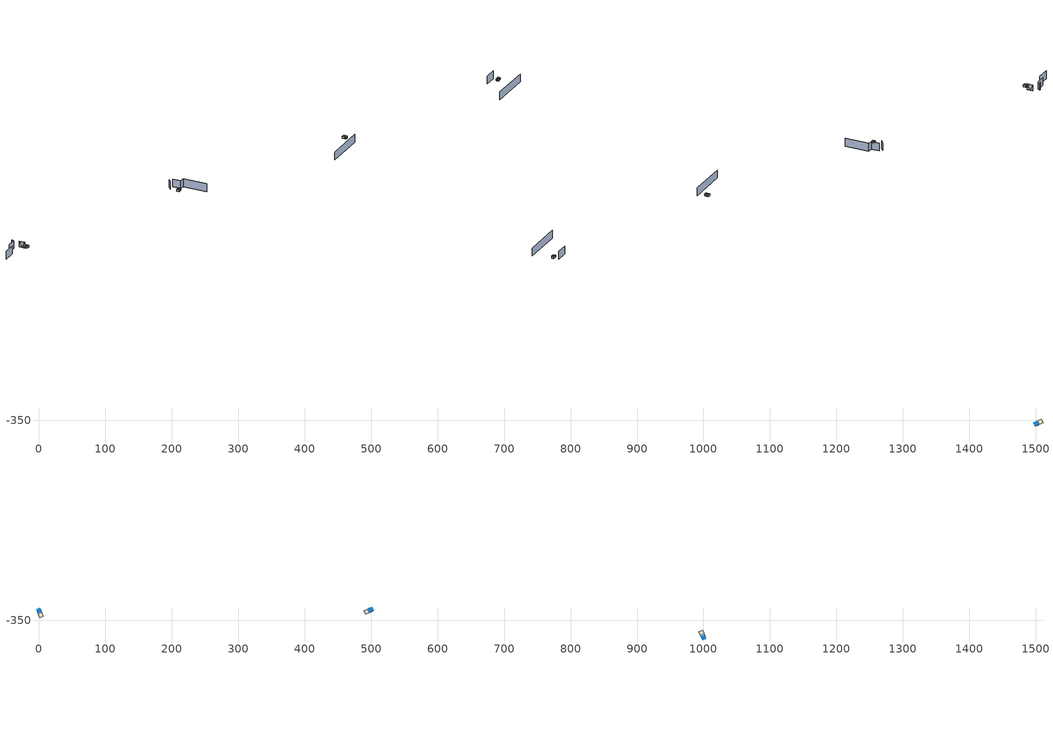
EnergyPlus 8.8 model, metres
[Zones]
3Perim
 floor adiabatic (115mmSandLimeBrick): 1498.91,-352.4 1503.09,-350.6 1505.47,-356.11 1501.28,-357.91 z0
 wall outside (U0-5): 1498.91,-352.4 1501.28,-357.91 z0:5.19
 wall to 3Core (115mmSandLimeBrick): 1505.47,-356.11 1503.09,-350.6 z0:5.19
 wall adiabatic (115mmSandLimeBrick): 1501.28,-357.91 1505.47,-356.11 / 1503.09,-350.6 1498.91,-352.4 z0:5.19
 window (Single): 1498.95,-352.49 1501.24,-357.82 z0.85:4.07
 ceiling adiabatic (115mmSandLimeBrick): 1498.91,-352.4 1501.28,-357.91 1504.07,-356.71 1501.7,-351.2 z5.19
 roof outside (U0-4): 1501.7,-351.2 1504.07,-356.71 1505.47,-356.11 1503.09,-350.6 z5.19
3Core
 floor adiabatic (115mmSandLimeBrick): 1503.09,-350.6 1508.42,-348.31 1510.79,-353.82 1505.47,-356.11 z0
 wall adiabatic (115mmSandLimeBrick): 1505.47,-356.11 1510.79,-353.82 1508.42,-348.31 1503.09,-350.6 z0:5.19
 ceiling adiabatic (115mmSandLimeBrick): 1503.09,-350.6 1505.47,-356.11 1509.02,-354.58 1506.64,-349.07 z5.19
 roof outside (U0-4): 1506.64,-349.07 1509.02,-354.58 1510.79,-353.82 1508.42,-348.31 z5.19
0Perim
 floor adiabatic (115mmSandLimeBrick): 2.8,-334.08 4.6,-338.27 -0.91,-340.64 -2.72,-336.45 z5.19
 wall outside (U0-5): 2.8,-334.08 -2.72,-336.45 z5.19:10.38
 wall to 0Core (115mmSandLimeBrick): -0.91,-340.64 4.6,-338.27 z5.19:10.38
 wall adiabatic (115mmSandLimeBrick): -2.72,-336.45 -0.91,-340.64 / 4.6,-338.27 2.8,-334.08 z5.19:10.38
 window (Single): 2.7,-334.12 -2.62,-336.42 z6.04:9.26
 ceiling adiabatic (115mmSandLimeBrick): 2.8,-334.08 -2.72,-336.45 -1.51,-339.25 4,-336.87 z10.38
 roof outside (U0-4): 4,-336.87 -1.51,-339.25 -0.91,-340.64 4.6,-338.27 z10.38
0Core
 floor adiabatic (115mmSandLimeBrick): 4.6,-338.27 6.89,-343.6 1.38,-345.97 -0.91,-340.64 z5.19
 wall adiabatic (115mmSandLimeBrick): -0.91,-340.64 1.38,-345.97 6.89,-343.6 4.6,-338.27 z5.19:10.38
 ceiling adiabatic (115mmSandLimeBrick): 4.6,-338.27 -0.91,-340.64 0.61,-344.19 6.13,-341.82 z10.38
 roof outside (U0-4): 6.13,-341.82 0.61,-344.19 1.38,-345.97 6.89,-343.6 z10.38
1Perim
 floor adiabatic (115mmSandLimeBrick): 501.15,-336.87 496.99,-338.75 494.52,-333.29 498.67,-331.41 z5.19
 wall outside (U0-5): 501.15,-336.87 498.67,-331.41 z5.19:10.38
 wall to 1Core (115mmSandLimeBrick): 494.52,-333.29 496.99,-338.75 z5.19:10.38
 wall adiabatic (115mmSandLimeBrick): 498.67,-331.41 494.52,-333.29 / 496.99,-338.75 501.15,-336.87 z5.19:10.38
 window (Single): 501.1,-336.78 498.71,-331.5 z6.04:9.26
 ceiling adiabatic (115mmSandLimeBrick): 501.15,-336.87 498.67,-331.41 495.9,-332.66 498.38,-338.13 z10.38
 roof outside (U0-4): 498.38,-338.13 495.9,-332.66 494.52,-333.29 496.99,-338.75 z10.38
1Core
 floor adiabatic (115mmSandLimeBrick): 496.99,-338.75 491.71,-341.14 489.24,-335.68 494.52,-333.29 z5.19
 wall adiabatic (115mmSandLimeBrick): 494.52,-333.29 489.24,-335.68 491.71,-341.14 496.99,-338.75 z5.19:10.38
 ceiling adiabatic (115mmSandLimeBrick): 496.99,-338.75 494.52,-333.29 491,-334.88 493.47,-340.35 z10.38
 roof outside (U0-4): 493.47,-340.35 491,-334.88 489.24,-335.68 491.71,-341.14 z10.38
2Perim
 floor adiabatic (115mmSandLimeBrick): 997.2,-376.81 995.4,-372.62 1000.91,-370.25 1002.72,-374.44 z5.19
 wall outside (U0-5): 997.2,-376.81 1002.72,-374.44 z5.19:10.38
 wall to 2Core (115mmSandLimeBrick): 1000.91,-370.25 995.4,-372.62 z5.19:10.38
 wall adiabatic (115mmSandLimeBrick): 1002.72,-374.44 1000.91,-370.25 / 995.4,-372.62 997.2,-376.81 z5.19:10.38
 window (Single): 997.3,-376.77 1002.62,-374.48 z6.04:9.26
 ceiling adiabatic (115mmSandLimeBrick): 997.2,-376.81 1002.72,-374.44 1001.51,-371.64 996,-374.02 z10.38
 roof outside (U0-4): 996,-374.02 1001.51,-371.64 1000.91,-370.25 995.4,-372.62 z10.38
2Core
 floor adiabatic (115mmSandLimeBrick): 995.4,-372.62 993.11,-367.29 998.62,-364.92 1000.91,-370.25 z5.19
 wall adiabatic (115mmSandLimeBrick): 1000.91,-370.25 998.62,-364.92 993.11,-367.29 995.4,-372.62 z5.19:10.38
 ceiling adiabatic (115mmSandLimeBrick): 995.4,-372.62 1000.91,-370.25 999.39,-366.7 993.87,-369.07 z10.38
 roof outside (U0-4): 993.87,-369.07 999.39,-366.7 998.62,-364.92 993.11,-367.29 z10.38
shading: -20.57,-312.19 -17.38,-310.82 / -41.18,-327.75 -18.14,-317.84 / -72.42,-351.85 -41.17,-338.4 / 505.13,-300.93 514.11,-321.72 / 514.11,-321.72 525.45,-316.82 / 525.45,-316.82 551.09,-376.16 / 492.08,-307.83 495.77,-298.38 / 1009.11,-395.48 905.94,-439.88 / 1470.08,-351.85 1501.33,-338.4 / 1538.13,-395.48 1434.96,-439.88 z0:20.57; 3.28,-333.88,15.57 0.43,-326.45,0 3.28,-333.88,0; 3.28,-333.88,15.57 -2.41,-319.04,15.57 0.43,-326.45,0; -2.41,-319.04,0 0.43,-326.45,0 -2.41,-319.04,15.57
[Site:GroundTemperature:BuildingSurface]
14, 14, 14, 14, 14, 14, 14, 14, 14, 14, 14, 14
[Site:GroundReflectance]
0.2, 0.2, 0.2, 0.2, 0.2, 0.2, 0.2, 0.2, 0.2, 0.2, 0.2, 0.2
[Site:GroundReflectance:SnowModifier]
1, 1
[Building]
Building: North Axis {deg}=0; Terrain=Suburbs; Loads Convergence Tolerance Value=.04; Temperature Convergence Tolerance Value {deltaC}=.4; Solar Distribution=MinimalShadowing; Maximum Number of Warmup Days=25
[Construction]
115mmSandLimeBrick: Plaster_0.005_115mmSandLimeBrick, Sand-Lime Brick_0.08_115mmSandLimeBrick, Plaster_0.08_115mmSandLimeBrick
U0-5: XPS Board_0.01_U0-5, General Concrete_0.2_U0-5
U0-4: XPS Board_0.06_U0-4, General Concrete_0.2_U0-4
Single: Generic Clear Glass 6mm_0.006_Single
[Material] Roughness=Rough; Thermal Absorptance=0.9
Name | Thickness {m} | Conductivity {W/m-K} | Density {kg/m3} | Specific Heat {J/kg-K} | Solar Absorptance | Visible Absorptance
Plaster_0.005_115mmSandLimeBrick | 0.005 | 1 | 2000 | 1130 | 0.6 | 0.6
Sand-Lime Brick_0.08_115mmSandLimeBrick | 0.08 | 0.56 | 1200 | 1000 | 0.6 | 0.6
Plaster_0.08_115mmSandLimeBrick | 0.08 | 1 | 2000 | 1130 | 0.6 | 0.6
XPS Board_0.01_U0-5 | 0.01 | 0.034 | 35 | 1400 | 0.6 | 0.6
General Concrete_0.2_U0-5; General Concrete_0.2_U0-4 | 0.2 | 2 | 2400 | 950 | 0.7 | 0.7
XPS Board_0.06_U0-4 | 0.06 | 0.034 | 35 | 1400 | 0.6 | 0.6
[WindowMaterial:Glazing]
Generic Clear Glass 6mm_0.006_Single: Optical Data Type=SpectralAverage; Window Glass Spectral Data Set=SpectralAverage; Thickness {m}=0.006; Solar Transmittance at Normal Incidence=0.68; Front Side Solar Reflectance at Normal Incidence=0.09; Back Side Solar Reflectance at Normal Incidence=0.1; Visible Transmittance at Normal Incidence=0.81; Front Side Visible Reflectance at Normal Incidence=0.11; Back Side Visible Reflectance at Normal Incidence=0.12; Infrared Transmittance at Normal Incidence=0; Front Side Infrared Hemispherical Emissivity=0.2; Back Side Infrared Hemispherical Emissivity=0.2; Conductivity {W/m-K}=0.9; Dirt Correction Factor for Solar and Visible Transmittance=1
[EnergyManagementSystem:Sensor]
Name | Output:Variable or Output:Meter Index Key | Output:Variable or Output:Meter
OutdoorTemp | Environment | Site Outdoor Air Drybulb Temperature
OutdoorRelHumid | Environment | Site Outdoor Air Relative Humidity
USRNATVENT_0Perim; USRNATVENT_1Perim; USRNATVENT_2Perim; USRNATVENT_3Perim | AllOff | Schedule Value
[Zone] Type=1; Multiplier=1; Zone Inside Convection Algorithm=TARP; Zone Outside Convection Algorithm=DOE-2
Name | Volume {m3} | Floor Area {m2}
0Perim; 1Perim; 2Perim; 3Perim | 141.972 | 27.3546
0Core; 1Core; 2Core; 3Core | 180.555 | 34.7885
[People] Number of People Schedule=AllOn; Number of People Calculation Method=People/Area; People per Zone Floor Area {person/m2}=0.5; Fraction Radiant=0.3; Sensible Heat Fraction=AUTOCALCULATE; Carbon Dioxide Generation Rate {m3/s-W}=3.82e-08; Enable ASHRAE 55 Comfort Warnings=No; Mean Radiant Temperature Calculation Type=ZoneAveraged; Clothing Insulation Calculation Method=DynamicClothingModelASHRAE55; Thermal Comfort Model 1 Type=AdaptiveASH55
Name | Zone or ZoneList | Activity Level Schedule | Work Efficiency Schedule | Air Velocity Schedule
People 0Perim | 0Perim | 0PerimPeopleActivity | 0PerimWorkEfficiency | 0PerimAirVelocity
People 0Core | 0Core | 0CorePeopleActivity | 0CoreWorkEfficiency | 0CoreAirVelocity
People 1Perim | 1Perim | 1PerimPeopleActivity | 1PerimWorkEfficiency | 1PerimAirVelocity
People 1Core | 1Core | 1CorePeopleActivity | 1CoreWorkEfficiency | 1CoreAirVelocity
People 2Perim | 2Perim | 2PerimPeopleActivity | 2PerimWorkEfficiency | 2PerimAirVelocity
People 2Core | 2Core | 2CorePeopleActivity | 2CoreWorkEfficiency | 2CoreAirVelocity
People 3Perim | 3Perim | 3PerimPeopleActivity | 3PerimWorkEfficiency | 3PerimAirVelocity
People 3Core | 3Core | 3CorePeopleActivity | 3CoreWorkEfficiency | 3CoreAirVelocity
[ElectricEquipment] Schedule=AllOn; Design Level Calculation Method=Watts/Area; Watts per Zone Floor Area {W/m2}=35; Fraction Latent=0; Fraction Radiant=.2; Fraction Lost=0
Name | Zone or ZoneList
0Perim Equipment 1 | 0Perim
0Core Equipment 1 | 0Core
1Perim Equipment 1 | 1Perim
1Core Equipment 1 | 1Core
2Perim Equipment 1 | 2Perim
2Core Equipment 1 | 2Core
3Perim Equipment 1 | 3Perim
3Core Equipment 1 | 3Core
[Lights] Schedule=AllOn; Design Level Calculation Method=Watts/Area; Watts per Zone Floor Area {W/m2}=15; Return Air Fraction=0; Fraction Radiant=.42; Fraction Visible=.18; Fraction Replaceable=1
Name | Zone or ZoneList
0Perim General lighting | 0Perim
0Core General lighting | 0Core
1Perim General lighting | 1Perim
1Core General lighting | 1Core
2Perim General lighting | 2Perim
2Core General lighting | 2Core
3Perim General lighting | 3Perim
3Core General lighting | 3Core
[ZoneControl:Thermostat]
Name | Zone or ZoneList | Control Type Schedule | Control 1
0Perim Thermostat | 0Perim | 0PerimZoneControlTypeSched | Dual Setpoint - Zone 0Perim
0Core Thermostat | 0Core | 0CoreZoneControlTypeSched | Dual Setpoint - Zone 0Core
1Perim Thermostat | 1Perim | 1PerimZoneControlTypeSched | Dual Setpoint - Zone 1Perim
1Core Thermostat | 1Core | 1CoreZoneControlTypeSched | Dual Setpoint - Zone 1Core
2Perim Thermostat | 2Perim | 2PerimZoneControlTypeSched | Dual Setpoint - Zone 2Perim
2Core Thermostat | 2Core | 2CoreZoneControlTypeSched | Dual Setpoint - Zone 2Core
3Perim Thermostat | 3Perim | 3PerimZoneControlTypeSched | Dual Setpoint - Zone 3Perim
3Core Thermostat | 3Core | 3CoreZoneControlTypeSched | Dual Setpoint - Zone 3Core
[ThermostatSetpoint:DualSetpoint]
Name | Heating Setpoint Temperature Schedule | Cooling Setpoint Temperature Schedule
Dual Setpoint - Zone 0Perim | 0PerimHeating_SP_Sch | 0PerimCooling_SP_Sch
Dual Setpoint - Zone 0Core | 0CoreHeating_SP_Sch | 0CoreCooling_SP_Sch
Dual Setpoint - Zone 1Perim | 1PerimHeating_SP_Sch | 1PerimCooling_SP_Sch
Dual Setpoint - Zone 1Core | 1CoreHeating_SP_Sch | 1CoreCooling_SP_Sch
Dual Setpoint - Zone 2Perim | 2PerimHeating_SP_Sch | 2PerimCooling_SP_Sch
Dual Setpoint - Zone 2Core | 2CoreHeating_SP_Sch | 2CoreCooling_SP_Sch
Dual Setpoint - Zone 3Perim | 3PerimHeating_SP_Sch | 3PerimCooling_SP_Sch
Dual Setpoint - Zone 3Core | 3CoreHeating_SP_Sch | 3CoreCooling_SP_Sch
[Zone equipment]
0Perim: 0Perim Ideal Loads Air
0Core: 0Core Ideal Loads Air
1Perim: 1Perim Ideal Loads Air
1Core: 1Core Ideal Loads Air
2Perim: 2Perim Ideal Loads Air
2Core: 2Core Ideal Loads Air
3Perim: 3Perim Ideal Loads Air
3Core: 3Core Ideal Loads Air
[ZoneHVAC:IdealLoadsAirSystem] Maximum Heating Supply Air Temperature {C}=30; Minimum Cooling Supply Air Temperature {C}=18; Maximum Heating Supply Air Humidity Ratio {kgWater/kgDryAir}=0.01; Minimum Cooling Supply Air Humidity Ratio {kgWater/kgDryAir}=0.008; Heating Limit=NoLimit; Maximum Heating Air Flow Rate {m3/s}=100; Cooling Limit=NoLimit; Maximum Cooling Air Flow Rate {m3/s}=100; Heating Availability Schedule=AllOn; Cooling Availability Schedule=AllOn; Dehumidification Control Type=None; Humidification Control Type=None; Demand Controlled Ventilation Type=OccupancySchedule; Outdoor Air Economizer Type=NoEconomizer; Heat Recovery Type=None; Sensible Heat Recovery Effectiveness=0.7; Latent Heat Recovery Effectiveness=0.65
Name | Design Specification Outdoor Air Object
0Perim Ideal Loads Air | 0PerimMinFreshAir
0Core Ideal Loads Air | 0CoreMinFreshAir
1Perim Ideal Loads Air | 1PerimMinFreshAir
1Core Ideal Loads Air | 1CoreMinFreshAir
2Perim Ideal Loads Air | 2PerimMinFreshAir
2Core Ideal Loads Air | 2CoreMinFreshAir
3Perim Ideal Loads Air | 3PerimMinFreshAir
3Core Ideal Loads Air | 3CoreMinFreshAir
[DesignSpecification:OutdoorAir] Outdoor Air Method=Sum; Outdoor Air Flow per Person {m3/s-person}=0.002; Outdoor Air Flow per Zone Floor Area {m3/s-m2}=0.002; Outdoor Air Schedule=AllOn
0PerimMinFreshAir; 0CoreMinFreshAir; 1PerimMinFreshAir; 1CoreMinFreshAir; 2PerimMinFreshAir; 2CoreMinFreshAir; 3PerimMinFreshAir; 3CoreMinFreshAir
[ZoneVentilation:DesignFlowRate] Schedule=AllOn; Design Flow Rate Calculation Method=AirChanges/Hour; Air Changes per Hour {1/hr}=0; Ventilation Type=NATURAL; Fan Pressure Rise {Pa}=0; Fan Total Efficiency=1; Constant Term Coefficient=1; Temperature Term Coefficient=0; Velocity Term Coefficient=0; Velocity Squared Term Coefficient=0; Minimum Indoor Temperature {C}=18; Delta Temperature {deltaC}=1; Maximum Wind Speed {m/s}=40
Name | Zone or ZoneList
0Perim ScheduledVent | 0Perim
1Perim ScheduledVent | 1Perim
2Perim ScheduledVent | 2Perim
3Perim ScheduledVent | 3Perim
[EnergyManagementSystem:Actuator] Actuated Component Type=Schedule:Constant; Actuated Component Control Type=Schedule Value
Name | Actuated Component Unique
NATVENT_AVAIL_SCHED_ACTUATOR_0Perim | NATVENT_AVAIL_SCHED_0Perim
NATVENT_AVAIL_SCHED_ACTUATOR_1Perim | NATVENT_AVAIL_SCHED_1Perim
NATVENT_AVAIL_SCHED_ACTUATOR_2Perim | NATVENT_AVAIL_SCHED_2Perim
NATVENT_AVAIL_SCHED_ACTUATOR_3Perim | NATVENT_AVAIL_SCHED_3Perim
[EnergyManagementSystem:ProgramCallingManager]
My 0Perim_Setpoint_Schedule_Calculator_Example: BeginTimestepBeforePredictor; 0Perim_ErlEnforceBinary
My 1Perim_Setpoint_Schedule_Calculator_Example: BeginTimestepBeforePredictor; 1Perim_ErlEnforceBinary
My 2Perim_Setpoint_Schedule_Calculator_Example: BeginTimestepBeforePredictor; 2Perim_ErlEnforceBinary
My 3Perim_Setpoint_Schedule_Calculator_Example: BeginTimestepBeforePredictor; 3Perim_ErlEnforceBinary
[EnergyManagementSystem:Program]
0Perim_ErlEnforceBinary: IF (USRNATVENT_0Perim > 0); Set NATVENT_AVAIL_SCHED_ACTUATOR_0Perim = 1; ELSE; Set NATVENT_AVAIL_SCHED_ACTUATOR_0Perim = 0; ENDIF
1Perim_ErlEnforceBinary: IF (USRNATVENT_1Perim > 0); Set NATVENT_AVAIL_SCHED_ACTUATOR_1Perim = 1; ELSE; Set NATVENT_AVAIL_SCHED_ACTUATOR_1Perim = 0; ENDIF
2Perim_ErlEnforceBinary: IF (USRNATVENT_2Perim > 0); Set NATVENT_AVAIL_SCHED_ACTUATOR_2Perim = 1; ELSE; Set NATVENT_AVAIL_SCHED_ACTUATOR_2Perim = 0; ENDIF
3Perim_ErlEnforceBinary: IF (USRNATVENT_3Perim > 0); Set NATVENT_AVAIL_SCHED_ACTUATOR_3Perim = 1; ELSE; Set NATVENT_AVAIL_SCHED_ACTUATOR_3Perim = 0; ENDIF
[ZoneVentilation:WindandStackOpenArea] Opening Area {m2}=14.9474; Opening Effectiveness=0; Effective Angle {deg}=0; Height Difference {m}=0.805356; Discharge Coefficient for Opening=0.6; Minimum Indoor Temperature {C}=24; Maximum Indoor Temperature {C}=100; Delta Temperature {deltaC}=1; Minimum Outdoor Temperature {C}=22; Maximum Outdoor Temperature {C}=26; Maximum Wind Speed {m/s}=40
Name | Zone | Opening Area Fraction Schedule
0PerimNatVent_Buoy | 0Perim | NATVENT_AVAIL_SCHED_0Perim
1PerimNatVent_Buoy | 1Perim | NATVENT_AVAIL_SCHED_1Perim
2PerimNatVent_Buoy | 2Perim | NATVENT_AVAIL_SCHED_2Perim
3PerimNatVent_Buoy | 3Perim | NATVENT_AVAIL_SCHED_3Perim
[ZoneInfiltration:DesignFlowRate] Schedule=On; Design Flow Rate Calculation Method=AirChanges/Hour; Air Changes per Hour {1/hr}=2; Constant Term Coefficient=1; Temperature Term Coefficient=0; Velocity Term Coefficient=0; Velocity Squared Term Coefficient=0
Name | Zone or ZoneList
0PerimInfiltration | 0Perim
1PerimInfiltration | 1Perim
2PerimInfiltration | 2Perim
3PerimInfiltration | 3Perim
[WaterUse:Equipment]
Name | Peak Flow Rate {m3/s} | Flow Rate Fraction Schedule | Target Temperature Schedule | Hot Water Supply Temperature Schedule | Cold Water Supply Temperature Schedule
DHW 0Perim | 0 | equipOffice | DHW Supply Temperature 0Perim | DHW Supply Temperature 0Perim | DHW Mains Temperature 0Perim
DHW 0Core | 2.89904e-05 | 60HrWk | DHW Supply Temperature 0Core | DHW Supply Temperature 0Core | DHW Mains Temperature 0Core
DHW 1Perim | 0 | equipOffice | DHW Supply Temperature 1Perim | DHW Supply Temperature 1Perim | DHW Mains Temperature 1Perim
DHW 1Core | 2.89904e-05 | 60HrWk | DHW Supply Temperature 1Core | DHW Supply Temperature 1Core | DHW Mains Temperature 1Core
DHW 2Perim | 0 | equipOffice | DHW Supply Temperature 2Perim | DHW Supply Temperature 2Perim | DHW Mains Temperature 2Perim
DHW 2Core | 2.89904e-05 | 60HrWk | DHW Supply Temperature 2Core | DHW Supply Temperature 2Core | DHW Mains Temperature 2Core
DHW 3Perim | 0 | equipOffice | DHW Supply Temperature 3Perim | DHW Supply Temperature 3Perim | DHW Mains Temperature 3Perim
DHW 3Core | 2.89904e-05 | 60HrWk | DHW Supply Temperature 3Core | DHW Supply Temperature 3Core | DHW Mains Temperature 3Core
[Schedule:Constant]
On: On/Off, 1
0PerimPeopleActivity; 0CorePeopleActivity; 1PerimPeopleActivity; 1CorePeopleActivity; 2PerimPeopleActivity; 2CorePeopleActivity; 3PerimPeopleActivity; 3CorePeopleActivity: Any Number, 125.28
0PerimAirVelocity; 0CoreAirVelocity; 1PerimAirVelocity; 1CoreAirVelocity; 2PerimAirVelocity; 2CoreAirVelocity; 3PerimAirVelocity; 3CoreAirVelocity: Any Number, 0.2
0PerimWorkEfficiency; 0CoreWorkEfficiency; 1PerimWorkEfficiency; 1CoreWorkEfficiency; 2PerimWorkEfficiency; 2CoreWorkEfficiency; 3PerimWorkEfficiency; 3CoreWorkEfficiency: Any Number, 0
0PerimHeating_SP_Sch; 0PerimCooling_SP_Sch; 0CoreHeating_SP_Sch; 0CoreCooling_SP_Sch; 1PerimHeating_SP_Sch; 1PerimCooling_SP_Sch; 1CoreHeating_SP_Sch; 1CoreCooling_SP_Sch; 2PerimHeating_SP_Sch; 2PerimCooling_SP_Sch; 2CoreHeating_SP_Sch; 2CoreCooling_SP_Sch; 3PerimHeating_SP_Sch; 3PerimCooling_SP_Sch; 3CoreHeating_SP_Sch; 3CoreCooling_SP_Sch: Temperature, 24
0PerimZoneControlTypeSched; 0CoreZoneControlTypeSched; 1PerimZoneControlTypeSched; 1CoreZoneControlTypeSched; 2PerimZoneControlTypeSched; 2CoreZoneControlTypeSched; 3PerimZoneControlTypeSched; 3CoreZoneControlTypeSched: Any Number, 4
NATVENT_AVAIL_SCHED_0Perim; NATVENT_AVAIL_SCHED_1Perim; NATVENT_AVAIL_SCHED_2Perim; NATVENT_AVAIL_SCHED_3Perim: Fraction, 1
DHW Supply Temperature 0Perim; DHW Supply Temperature 0Core; DHW Supply Temperature 1Perim; DHW Supply Temperature 1Core; DHW Supply Temperature 2Perim; DHW Supply Temperature 2Core; DHW Supply Temperature 3Perim; DHW Supply Temperature 3Core: Temperature, 65
DHW Mains Temperature 0Perim; DHW Mains Temperature 0Core; DHW Mains Temperature 1Perim; DHW Mains Temperature 1Core; DHW Mains Temperature 2Perim; DHW Mains Temperature 2Core; DHW Mains Temperature 3Perim; DHW Mains Temperature 3Core: Temperature, 10
[Schedule:Year]
AllOn: AllOn, 1, 1, 12, 31
equipOffice: equipOffice, 1, 1, 12, 31
AllOff: AllOff, 1, 1, 12, 31
60HrWk: 60HrWk, 1, 1, 12, 31
[Schedule:Week:Daily]
AllOn: AllOn, AllOn, AllOn, AllOn, AllOn, AllOn, AllOn, AllOn, AllOn, AllOn, AllOn, AllOn
equipOffice: equipOfficeWeekEnd, equipOffice, equipOffice, equipOffice, equipOffice, equipOffice, equipOfficeWeekEnd, equipOfficeWeekEnd, equipOffice, equipOffice, equipOffice, equipOffice
AllOff: AllOff, AllOff, AllOff, AllOff, AllOff, AllOff, AllOff, AllOff, AllOff, AllOff, AllOff, AllOff
60HrWk: 60HrWkDay, 60HrWkDay, 60HrWkDay, 60HrWkDay, 60HrWkDay, 60HrWkDay, 60HrWkDay, 60HrWkDay, 60HrWkDay, 60HrWkDay, 60HrWkDay, 60HrWkDay
[Schedule:Day:Hourly]
AllOn: 1, 1, 1, 1, 1, 1, 1, 1, 1, 1, 1, 1, 1, 1, 1, 1, 1, 1, 1, 1, 1, 1, 1, 1
equipOffice; equipOfficeWeekEnd: 0.1, 0.1, 0.1, 0.1, 0.1, 0.1, 0.1, 0.2, 0.4, 0.6, 0.8, 0.8, 0.4, 0.6, 0.8, 0.8, 0.4, 0.2, 0.1, 0.1, 0.1, 0.1, 0.1, 0.1
AllOff: 0, 0, 0, 0, 0, 0, 0, 0, 0, 0, 0, 0, 0, 0, 0, 0, 0, 0, 0, 0, 0, 0, 0, 0
60HrWkDay: 0.2, 0.2, 0.2, 0.2, 0.2, 0.2, 0.2, 0.4, 0.8, 0.8, 1, 1, 0.8, 1, 1, 1, 0.8, 0.4, 0.2, 0.2, 0.2, 0.2, 0.2, 0.2
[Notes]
----  This file was generated with Archsim v.4.0.2.17
-------------------------ERL SENSORS--------------------------
115mmSandLimeBrick GasType: Partition
